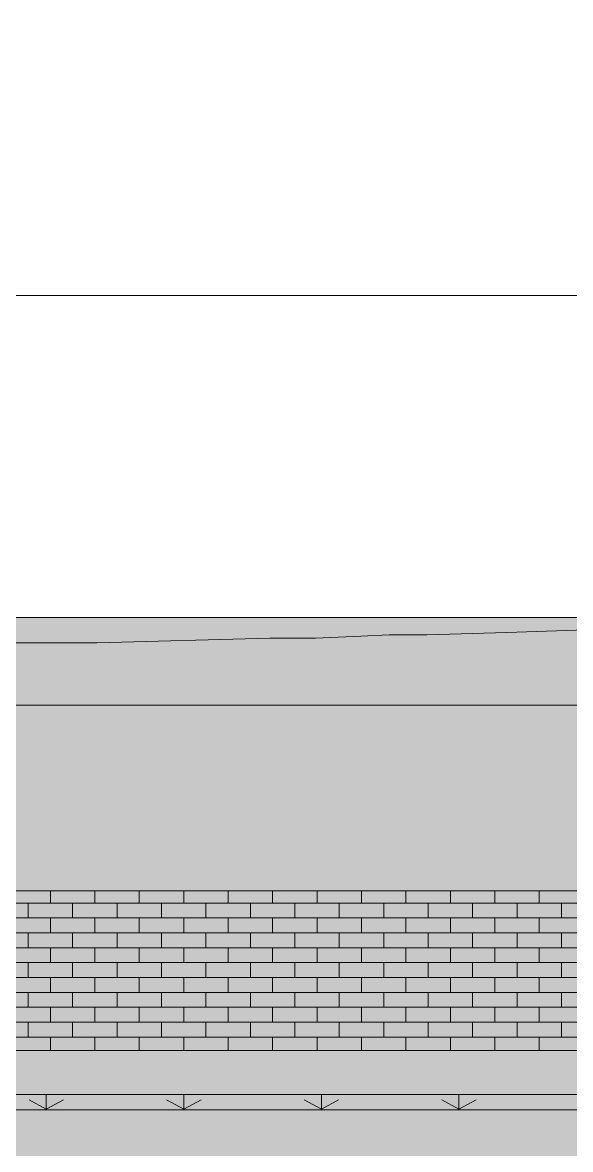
# Model space of a CAD drawing. Header units: metres. Extents: x -111189 to -108577, y -72951 to -72647.
# Drawn here: x -108783.12 to -108780.61, y -72944.9 to -72939.75 of the extents above; entities that cross this region are included whole.
import ezdxf

# ---------------------------------------------------------------- set-up
doc = ezdxf.new("R2010")
doc.units = ezdxf.units.M
doc.header["$MEASUREMENT"] = 0
for name, color, linetype in [('00 - DESENHO 2D', 7, 'Continuous'), ('01 - TERRENO PROPOSTO', 7, 'Continuous'), ('03 - LAJES', 7, 'Continuous'), ('06 - FORRA', 7, 'Continuous')]:
    doc.layers.add(name, color=color, linetype=linetype)

# ---------------------------------------------------------------- blocks, each defined once
blk = doc.blocks.new('Corte Elem_1878_1', base_point=(-108945.2867, -72941.5948))
at = {"layer": '03 - LAJES', "color": 7, "linetype": 'Continuous', "lineweight": 13}
blk.add_line((-108789.0406, -72944.6448), (-108779.0906, -72944.6448), dxfattribs=at)
blk = doc.blocks.new('*X2623', base_point=(-108945.2867, -72941.5948))
at = {"color": 254, "linetype": 'Continuous', "lineweight": 13}
for p, q in [((-108782.9882, -72943.7148), (-108782.9882, -72943.7708)), ((-108782.7852, -72943.7148), (-108782.7852, -72943.7708)), ((-108782.5822, -72943.7148), (-108782.5822, -72943.7708)), ((-108782.3792, -72943.7148), (-108782.3792, -72943.7708)), ((-108782.1762, -72943.7148), (-108782.1762, -72943.7708)), ((-108781.9732, -72943.7148), (-108781.9732, -72943.7708)), ((-108781.7702, -72943.7148), (-108781.7702, -72943.7708)), ((-108781.5672, -72943.7148), (-108781.5672, -72943.7708)), ((-108781.3642, -72943.7148), (-108781.3642, -72943.7708)), ((-108781.1612, -72943.7148), (-108781.1612, -72943.7708)), ((-108780.9582, -72943.7148), (-108780.9582, -72943.7708)), ((-108780.7552, -72943.7148), (-108780.7552, -72943.7708)), ((-108783.0897, -72943.7708), (-108783.2927, -72943.7708)), ((-108782.8867, -72943.7708), (-108783.0897, -72943.7708)), ((-108783.0897, -72943.8388), (-108783.0897, -72943.7708)), ((-108782.6837, -72943.7708), (-108782.8867, -72943.7708)), ((-108782.8867, -72943.8388), (-108782.8867, -72943.7708)), ((-108782.4807, -72943.7708), (-108782.6837, -72943.7708)), ((-108782.6837, -72943.8388), (-108782.6837, -72943.7708)), ((-108782.2777, -72943.7708), (-108782.4807, -72943.7708)), ((-108782.4807, -72943.8388), (-108782.4807, -72943.7708)), ((-108782.0747, -72943.7708), (-108782.2777, -72943.7708)), ((-108782.2777, -72943.8388), (-108782.2777, -72943.7708)), ((-108781.8717, -72943.7708), (-108782.0747, -72943.7708)), ((-108782.0747, -72943.8388), (-108782.0747, -72943.7708)), ((-108781.6687, -72943.7708), (-108781.8717, -72943.7708)), ((-108781.8717, -72943.8388), (-108781.8717, -72943.7708)), ((-108781.4657, -72943.7708), (-108781.6687, -72943.7708)), ((-108781.6687, -72943.8388), (-108781.6687, -72943.7708)), ((-108781.2627, -72943.7708), (-108781.4657, -72943.7708)), ((-108781.4657, -72943.8388), (-108781.4657, -72943.7708)), ((-108781.0597, -72943.7708), (-108781.2627, -72943.7708)), ((-108781.2627, -72943.8388), (-108781.2627, -72943.7708)), ((-108780.8567, -72943.7708), (-108781.0597, -72943.7708)), ((-108781.0597, -72943.8388), (-108781.0597, -72943.7708)), ((-108780.6537, -72943.7708), (-108780.8567, -72943.7708)), ((-108780.8567, -72943.8388), (-108780.8567, -72943.7708)), ((-108780.4507, -72943.7708), (-108780.6537, -72943.7708)), ((-108780.6537, -72943.8388), (-108780.6537, -72943.7708)), ((-108783.0897, -72943.8388), (-108783.2927, -72943.8388)), ((-108782.8867, -72943.8388), (-108783.0897, -72943.8388)), ((-108782.9882, -72943.8388), (-108782.9882, -72943.9068)), ((-108782.6837, -72943.8388), (-108782.8867, -72943.8388)), ((-108782.7852, -72943.8388), (-108782.7852, -72943.9068)), ((-108782.4807, -72943.8388), (-108782.6837, -72943.8388)), ((-108782.5822, -72943.8388), (-108782.5822, -72943.9068)), ((-108782.2777, -72943.8388), (-108782.4807, -72943.8388)), ((-108782.3792, -72943.8388), (-108782.3792, -72943.9068)), ((-108782.0747, -72943.8388), (-108782.2777, -72943.8388)), ((-108782.1762, -72943.8388), (-108782.1762, -72943.9068)), ((-108781.8717, -72943.8388), (-108782.0747, -72943.8388)), ((-108781.9732, -72943.8388), (-108781.9732, -72943.9068)), ((-108781.6687, -72943.8388), (-108781.8717, -72943.8388)), ((-108781.7702, -72943.8388), (-108781.7702, -72943.9068)), ((-108781.4657, -72943.8388), (-108781.6687, -72943.8388)), ((-108781.5672, -72943.8388), (-108781.5672, -72943.9068)), ((-108781.2627, -72943.8388), (-108781.4657, -72943.8388)), ((-108781.3642, -72943.8388), (-108781.3642, -72943.9068)), ((-108781.0597, -72943.8388), (-108781.2627, -72943.8388)), ((-108781.1612, -72943.8388), (-108781.1612, -72943.9068)), ((-108780.8567, -72943.8388), (-108781.0597, -72943.8388)), ((-108780.9582, -72943.8388), (-108780.9582, -72943.9068)), ((-108780.6537, -72943.8388), (-108780.8567, -72943.8388)), ((-108780.7552, -72943.8388), (-108780.7552, -72943.9068)), ((-108780.4507, -72943.8388), (-108780.6537, -72943.8388)), ((-108783.0897, -72943.9068), (-108783.2927, -72943.9068)), ((-108782.8867, -72943.9068), (-108783.0897, -72943.9068)), ((-108783.0897, -72943.9748), (-108783.0897, -72943.9068)), ((-108782.6837, -72943.9068), (-108782.8867, -72943.9068)), ((-108782.8867, -72943.9748), (-108782.8867, -72943.9068)), ((-108782.4807, -72943.9068), (-108782.6837, -72943.9068)), ((-108782.6837, -72943.9748), (-108782.6837, -72943.9068)), ((-108782.2777, -72943.9068), (-108782.4807, -72943.9068)), ((-108782.4807, -72943.9748), (-108782.4807, -72943.9068)), ((-108782.0747, -72943.9068), (-108782.2777, -72943.9068)), ((-108782.2777, -72943.9748), (-108782.2777, -72943.9068)), ((-108781.8717, -72943.9068), (-108782.0747, -72943.9068)), ((-108782.0747, -72943.9748), (-108782.0747, -72943.9068)), ((-108781.6687, -72943.9068), (-108781.8717, -72943.9068)), ((-108781.8717, -72943.9748), (-108781.8717, -72943.9068)), ((-108781.4657, -72943.9068), (-108781.6687, -72943.9068)), ((-108781.6687, -72943.9748), (-108781.6687, -72943.9068)), ((-108781.2627, -72943.9068), (-108781.4657, -72943.9068)), ((-108781.4657, -72943.9748), (-108781.4657, -72943.9068)), ((-108781.0597, -72943.9068), (-108781.2627, -72943.9068)), ((-108781.2627, -72943.9748), (-108781.2627, -72943.9068)), ((-108780.8567, -72943.9068), (-108781.0597, -72943.9068)), ((-108781.0597, -72943.9748), (-108781.0597, -72943.9068)), ((-108780.6537, -72943.9068), (-108780.8567, -72943.9068)), ((-108780.8567, -72943.9748), (-108780.8567, -72943.9068)), ((-108780.4507, -72943.9068), (-108780.6537, -72943.9068)), ((-108780.6537, -72943.9748), (-108780.6537, -72943.9068)), ((-108783.0897, -72943.9748), (-108783.2927, -72943.9748)), ((-108782.8867, -72943.9748), (-108783.0897, -72943.9748)), ((-108782.9882, -72943.9748), (-108782.9882, -72944.0428)), ((-108782.6837, -72943.9748), (-108782.8867, -72943.9748)), ((-108782.7852, -72943.9748), (-108782.7852, -72944.0428)), ((-108782.4807, -72943.9748), (-108782.6837, -72943.9748)), ((-108782.5822, -72943.9748), (-108782.5822, -72944.0428)), ((-108782.2777, -72943.9748), (-108782.4807, -72943.9748)), ((-108782.3792, -72943.9748), (-108782.3792, -72944.0428)), ((-108782.0747, -72943.9748), (-108782.2777, -72943.9748)), ((-108782.1762, -72943.9748), (-108782.1762, -72944.0428)), ((-108781.8717, -72943.9748), (-108782.0747, -72943.9748)), ((-108781.9732, -72943.9748), (-108781.9732, -72944.0428)), ((-108781.6687, -72943.9748), (-108781.8717, -72943.9748)), ((-108781.7702, -72943.9748), (-108781.7702, -72944.0428)), ((-108781.4657, -72943.9748), (-108781.6687, -72943.9748)), ((-108781.5672, -72943.9748), (-108781.5672, -72944.0428)), ((-108781.2627, -72943.9748), (-108781.4657, -72943.9748)), ((-108781.3642, -72943.9748), (-108781.3642, -72944.0428)), ((-108781.0597, -72943.9748), (-108781.2627, -72943.9748)), ((-108781.1612, -72943.9748), (-108781.1612, -72944.0428)), ((-108780.8567, -72943.9748), (-108781.0597, -72943.9748)), ((-108780.9582, -72943.9748), (-108780.9582, -72944.0428)), ((-108780.6537, -72943.9748), (-108780.8567, -72943.9748)), ((-108780.7552, -72943.9748), (-108780.7552, -72944.0428)), ((-108780.4507, -72943.9748), (-108780.6537, -72943.9748)), ((-108783.0897, -72944.0428), (-108783.2927, -72944.0428)), ((-108782.8867, -72944.0428), (-108783.0897, -72944.0428)), ((-108783.0897, -72944.1108), (-108783.0897, -72944.0428)), ((-108782.6837, -72944.0428), (-108782.8867, -72944.0428)), ((-108782.8867, -72944.1108), (-108782.8867, -72944.0428)), ((-108782.4807, -72944.0428), (-108782.6837, -72944.0428)), ((-108782.6837, -72944.1108), (-108782.6837, -72944.0428)), ((-108782.2777, -72944.0428), (-108782.4807, -72944.0428)), ((-108782.4807, -72944.1108), (-108782.4807, -72944.0428)), ((-108782.0747, -72944.0428), (-108782.2777, -72944.0428)), ((-108782.2777, -72944.1108), (-108782.2777, -72944.0428)), ((-108781.8717, -72944.0428), (-108782.0747, -72944.0428)), ((-108782.0747, -72944.1108), (-108782.0747, -72944.0428)), ((-108781.6687, -72944.0428), (-108781.8717, -72944.0428)), ((-108781.8717, -72944.1108), (-108781.8717, -72944.0428)), ((-108781.4657, -72944.0428), (-108781.6687, -72944.0428)), ((-108781.6687, -72944.1108), (-108781.6687, -72944.0428)), ((-108781.2627, -72944.0428), (-108781.4657, -72944.0428)), ((-108781.4657, -72944.1108), (-108781.4657, -72944.0428)), ((-108781.0597, -72944.0428), (-108781.2627, -72944.0428)), ((-108781.2627, -72944.1108), (-108781.2627, -72944.0428)), ((-108780.8567, -72944.0428), (-108781.0597, -72944.0428)), ((-108781.0597, -72944.1108), (-108781.0597, -72944.0428)), ((-108780.6537, -72944.0428), (-108780.8567, -72944.0428)), ((-108780.8567, -72944.1108), (-108780.8567, -72944.0428)), ((-108780.4507, -72944.0428), (-108780.6537, -72944.0428)), ((-108780.6537, -72944.1108), (-108780.6537, -72944.0428)), ((-108783.0897, -72944.1108), (-108783.2927, -72944.1108)), ((-108782.8867, -72944.1108), (-108783.0897, -72944.1108)), ((-108782.9882, -72944.1108), (-108782.9882, -72944.1788)), ((-108782.6837, -72944.1108), (-108782.8867, -72944.1108)), ((-108782.7852, -72944.1108), (-108782.7852, -72944.1788)), ((-108782.4807, -72944.1108), (-108782.6837, -72944.1108)), ((-108782.5822, -72944.1108), (-108782.5822, -72944.1788)), ((-108782.2777, -72944.1108), (-108782.4807, -72944.1108)), ((-108782.3792, -72944.1108), (-108782.3792, -72944.1788)), ((-108782.0747, -72944.1108), (-108782.2777, -72944.1108)), ((-108782.1762, -72944.1108), (-108782.1762, -72944.1788)), ((-108781.8717, -72944.1108), (-108782.0747, -72944.1108)), ((-108781.9732, -72944.1108), (-108781.9732, -72944.1788)), ((-108781.6687, -72944.1108), (-108781.8717, -72944.1108)), ((-108781.7702, -72944.1108), (-108781.7702, -72944.1788)), ((-108781.4657, -72944.1108), (-108781.6687, -72944.1108)), ((-108781.5672, -72944.1108), (-108781.5672, -72944.1788)), ((-108781.2627, -72944.1108), (-108781.4657, -72944.1108)), ((-108781.3642, -72944.1108), (-108781.3642, -72944.1788)), ((-108781.0597, -72944.1108), (-108781.2627, -72944.1108)), ((-108781.1612, -72944.1108), (-108781.1612, -72944.1788)), ((-108780.8567, -72944.1108), (-108781.0597, -72944.1108)), ((-108780.9582, -72944.1108), (-108780.9582, -72944.1788)), ((-108780.6537, -72944.1108), (-108780.8567, -72944.1108)), ((-108780.7552, -72944.1108), (-108780.7552, -72944.1788)), ((-108780.4507, -72944.1108), (-108780.6537, -72944.1108)), ((-108783.0897, -72944.1788), (-108783.2927, -72944.1788)), ((-108782.8867, -72944.1788), (-108783.0897, -72944.1788)), ((-108783.0897, -72944.2468), (-108783.0897, -72944.1788)), ((-108782.6837, -72944.1788), (-108782.8867, -72944.1788)), ((-108782.8867, -72944.2468), (-108782.8867, -72944.1788)), ((-108782.4807, -72944.1788), (-108782.6837, -72944.1788)), ((-108782.6837, -72944.2468), (-108782.6837, -72944.1788)), ((-108782.2777, -72944.1788), (-108782.4807, -72944.1788)), ((-108782.4807, -72944.2468), (-108782.4807, -72944.1788)), ((-108782.0747, -72944.1788), (-108782.2777, -72944.1788)), ((-108782.2777, -72944.2468), (-108782.2777, -72944.1788)), ((-108781.8717, -72944.1788), (-108782.0747, -72944.1788)), ((-108782.0747, -72944.2468), (-108782.0747, -72944.1788)), ((-108781.6687, -72944.1788), (-108781.8717, -72944.1788)), ((-108781.8717, -72944.2468), (-108781.8717, -72944.1788)), ((-108781.4657, -72944.1788), (-108781.6687, -72944.1788)), ((-108781.6687, -72944.2468), (-108781.6687, -72944.1788)), ((-108781.2627, -72944.1788), (-108781.4657, -72944.1788)), ((-108781.4657, -72944.2468), (-108781.4657, -72944.1788)), ((-108781.0597, -72944.1788), (-108781.2627, -72944.1788)), ((-108781.2627, -72944.2468), (-108781.2627, -72944.1788)), ((-108780.8567, -72944.1788), (-108781.0597, -72944.1788)), ((-108781.0597, -72944.2468), (-108781.0597, -72944.1788)), ((-108780.6537, -72944.1788), (-108780.8567, -72944.1788)), ((-108780.8567, -72944.2468), (-108780.8567, -72944.1788)), ((-108780.4507, -72944.1788), (-108780.6537, -72944.1788)), ((-108780.6537, -72944.2468), (-108780.6537, -72944.1788)), ((-108783.0897, -72944.2468), (-108783.2927, -72944.2468)), ((-108782.8867, -72944.2468), (-108783.0897, -72944.2468)), ((-108782.9882, -72944.2468), (-108782.9882, -72944.3148)), ((-108782.6837, -72944.2468), (-108782.8867, -72944.2468)), ((-108782.7852, -72944.2468), (-108782.7852, -72944.3148)), ((-108782.4807, -72944.2468), (-108782.6837, -72944.2468)), ((-108782.5822, -72944.2468), (-108782.5822, -72944.3148)), ((-108782.2777, -72944.2468), (-108782.4807, -72944.2468)), ((-108782.3792, -72944.2468), (-108782.3792, -72944.3148)), ((-108782.0747, -72944.2468), (-108782.2777, -72944.2468)), ((-108782.1762, -72944.2468), (-108782.1762, -72944.3148)), ((-108781.8717, -72944.2468), (-108782.0747, -72944.2468)), ((-108781.9732, -72944.2468), (-108781.9732, -72944.3148)), ((-108781.6687, -72944.2468), (-108781.8717, -72944.2468)), ((-108781.7702, -72944.2468), (-108781.7702, -72944.3148)), ((-108781.4657, -72944.2468), (-108781.6687, -72944.2468)), ((-108781.5672, -72944.2468), (-108781.5672, -72944.3148)), ((-108781.2627, -72944.2468), (-108781.4657, -72944.2468)), ((-108781.3642, -72944.2468), (-108781.3642, -72944.3148)), ((-108781.0597, -72944.2468), (-108781.2627, -72944.2468)), ((-108781.1612, -72944.2468), (-108781.1612, -72944.3148)), ((-108780.8567, -72944.2468), (-108781.0597, -72944.2468)), ((-108780.9582, -72944.2468), (-108780.9582, -72944.3148)), ((-108780.6537, -72944.2468), (-108780.8567, -72944.2468)), ((-108780.7552, -72944.2468), (-108780.7552, -72944.3148)), ((-108780.4507, -72944.2468), (-108780.6537, -72944.2468)), ((-108783.0897, -72944.3148), (-108783.2927, -72944.3148)), ((-108782.8867, -72944.3148), (-108783.0897, -72944.3148)), ((-108783.0897, -72944.3828), (-108783.0897, -72944.3148)), ((-108782.6837, -72944.3148), (-108782.8867, -72944.3148)), ((-108782.8867, -72944.3828), (-108782.8867, -72944.3148)), ((-108782.4807, -72944.3148), (-108782.6837, -72944.3148)), ((-108782.6837, -72944.3828), (-108782.6837, -72944.3148)), ((-108782.2777, -72944.3148), (-108782.4807, -72944.3148)), ((-108782.4807, -72944.3828), (-108782.4807, -72944.3148)), ((-108782.0747, -72944.3148), (-108782.2777, -72944.3148)), ((-108782.2777, -72944.3828), (-108782.2777, -72944.3148)), ((-108781.8717, -72944.3148), (-108782.0747, -72944.3148)), ((-108782.0747, -72944.3828), (-108782.0747, -72944.3148)), ((-108781.6687, -72944.3148), (-108781.8717, -72944.3148)), ((-108781.8717, -72944.3828), (-108781.8717, -72944.3148)), ((-108781.4657, -72944.3148), (-108781.6687, -72944.3148)), ((-108781.6687, -72944.3828), (-108781.6687, -72944.3148)), ((-108781.2627, -72944.3148), (-108781.4657, -72944.3148)), ((-108781.4657, -72944.3828), (-108781.4657, -72944.3148)), ((-108781.0597, -72944.3148), (-108781.2627, -72944.3148)), ((-108781.2627, -72944.3828), (-108781.2627, -72944.3148)), ((-108780.8567, -72944.3148), (-108781.0597, -72944.3148)), ((-108781.0597, -72944.3828), (-108781.0597, -72944.3148)), ((-108780.6537, -72944.3148), (-108780.8567, -72944.3148)), ((-108780.8567, -72944.3828), (-108780.8567, -72944.3148)), ((-108780.4507, -72944.3148), (-108780.6537, -72944.3148)), ((-108780.6537, -72944.3828), (-108780.6537, -72944.3148)), ((-108783.0897, -72944.3828), (-108783.2927, -72944.3828)), ((-108782.8867, -72944.3828), (-108783.0897, -72944.3828)), ((-108782.9882, -72944.3828), (-108782.9882, -72944.4448)), ((-108782.6837, -72944.3828), (-108782.8867, -72944.3828)), ((-108782.7852, -72944.3828), (-108782.7852, -72944.4448)), ((-108782.4807, -72944.3828), (-108782.6837, -72944.3828)), ((-108782.5822, -72944.3828), (-108782.5822, -72944.4448)), ((-108782.2777, -72944.3828), (-108782.4807, -72944.3828)), ((-108782.3792, -72944.3828), (-108782.3792, -72944.4448)), ((-108782.0747, -72944.3828), (-108782.2777, -72944.3828)), ((-108782.1762, -72944.3828), (-108782.1762, -72944.4448)), ((-108781.8717, -72944.3828), (-108782.0747, -72944.3828)), ((-108781.9732, -72944.3828), (-108781.9732, -72944.4448)), ((-108781.6687, -72944.3828), (-108781.8717, -72944.3828)), ((-108781.7702, -72944.3828), (-108781.7702, -72944.4448)), ((-108781.4657, -72944.3828), (-108781.6687, -72944.3828)), ((-108781.5672, -72944.3828), (-108781.5672, -72944.4448)), ((-108781.2627, -72944.3828), (-108781.4657, -72944.3828)), ((-108781.3642, -72944.3828), (-108781.3642, -72944.4448)), ((-108781.0597, -72944.3828), (-108781.2627, -72944.3828)), ((-108781.1612, -72944.3828), (-108781.1612, -72944.4448)), ((-108780.8567, -72944.3828), (-108781.0597, -72944.3828)), ((-108780.9582, -72944.3828), (-108780.9582, -72944.4448)), ((-108780.6537, -72944.3828), (-108780.8567, -72944.3828)), ((-108780.7552, -72944.3828), (-108780.7552, -72944.4448)), ((-108780.4507, -72944.3828), (-108780.6537, -72944.3828))]:
    blk.add_line(p, q, dxfattribs=at)
blk = doc.blocks.new('Corte Elem_1881_1', base_point=(-108945.2867, -72941.5948))
at = {"linetype": 'Continuous', "lineweight": 13}
h = blk.add_hatch(dxfattribs=at)
h.set_pattern_fill('DOTS_0001', color=251, style=0, pattern_type=2)
h.set_pattern_definition([(360, (-108945.28672, -72941.59482), (0.021783658, 0.043567315), [0, -0.043567315])])
h.paths.add_polyline_path([(-108779.3406, -72943.7148), (-108788.7906, -72943.7148), (-108788.7906, -72944.4448), (-108787.0642, -72944.4448), (-108787.0642, -72944.2813), (-108787.0693, -72944.2762), (-108779.3406, -72944.2762)])
at = {"color": 7, "linetype": 'Continuous', "lineweight": 13}
blk.add_line((-108788.7906, -72944.4448), (-108779.3406, -72944.4448), dxfattribs=at)
at = {"lineweight": 0}
blk.add_blockref('*X2623', (-108945.2867, -72941.5948), dxfattribs=at)
blk = doc.blocks.new('Corte Elem_1892_1', base_point=(-108945.2867, -72941.5948))
at = {"layer": '03 - LAJES', "color": 7, "linetype": 'Continuous', "lineweight": 20}
for p, q in [((-108779.3706, -72942.4665), (-108788.6506, -72942.4665)), ((-108779.0906, -72942.8665), (-108788.6506, -72942.8665))]:
    blk.add_line(p, q, dxfattribs=at)
blk = doc.blocks.new('Corte Elem_1903_1', base_point=(-108945.2867, -72941.5948))
at = {"layer": '06 - FORRA', "color": 7, "linetype": 'Continuous', "lineweight": 13}
blk.add_line((-108783.9406, -72940.9948), (-108779.4806, -72940.9948), dxfattribs=at)
blk = doc.blocks.new('Corte Elem_2019_1', base_point=(-108945.2867, -72941.5948))
at = {"layer": '01 - TERRENO PROPOSTO', "color": 7, "linetype": 'Continuous', "lineweight": 20, "flags": 128}
for points in [[(-108777.7175, -72942.4111), (-108778.3954, -72942.4355), (-108778.5712, -72942.4437), (-108778.7061, -72942.4499), (-108778.8028, -72942.4542), (-108778.9603, -72942.4616), (-108779.0928, -72942.4677), (-108779.2095, -72942.4729), (-108779.4946, -72942.4805), (-108779.6649, -72942.4882), (-108779.9118, -72942.4989), (-108780.0893, -72942.507), (-108780.9036, -72942.5357), (-108781.2685, -72942.5457), (-108781.4416, -72942.5459), (-108781.5699, -72942.5519), (-108781.7773, -72942.561), (-108781.9854, -72942.5608), (-108782.7753, -72942.5819), (-108782.9514, -72942.5818), (-108783.1621, -72942.5816)], [(-108774.2745, -72943.7148), (-108788.6506, -72943.7148), (-108789.041, -72943.7148)]]:
    blk.add_lwpolyline(points, dxfattribs=at)
blk = doc.blocks.new('Corte Elem_2021_1', base_point=(-108945.2867, -72941.5948))
at = {"layer": '01 - TERRENO PROPOSTO', "color": 251, "linetype": 'Continuous', "lineweight": 13}
for p, q in [((-108783.0071, -72944.7125), (-108783.0071, -72944.6448)), ((-108782.3788, -72944.7125), (-108782.3788, -72944.6448)), ((-108781.7504, -72944.7125), (-108781.7504, -72944.6448)), ((-108781.1221, -72944.7125), (-108781.1221, -72944.6448)), ((-108784.3406, -72944.7148), (-108779.0906, -72944.7148)), ((-108783.0071, -72944.7125), (-108783.0856, -72944.6692)), ((-108783.0071, -72944.7125), (-108782.9286, -72944.6692)), ((-108782.3788, -72944.7125), (-108782.4573, -72944.6692)), ((-108782.3788, -72944.7125), (-108782.3002, -72944.6692)), ((-108781.7504, -72944.7125), (-108781.829, -72944.6692)), ((-108781.7504, -72944.7125), (-108781.6719, -72944.6692)), ((-108781.1221, -72944.7125), (-108781.2007, -72944.6692)), ((-108781.1221, -72944.7125), (-108781.0436, -72944.6692))]:
    blk.add_line(p, q, dxfattribs=at)

msp = doc.modelspace()

# ---------------------------------------------------------------- hatches: boundary and pattern name
at = {"layer": '00 - DESENHO 2D', "linetype": 'Continuous', "lineweight": 13}
msp.add_hatch(color=251, dxfattribs=at).paths.add_polyline_path([(-108773.5623, -72942.3918), (-108774.0745, -72942.3918), (-108774.0745, -72940.8909), (-108774.2745, -72940.8909), (-108774.2745, -72942.3918), (-108776.2281, -72942.3832), (-108776.8769, -72942.3855), (-108777.8906, -72942.426), (-108777.8906, -72942.126), (-108779.0906, -72942.126), (-108779.0906, -72942.2963), (-108779.3706, -72942.2963), (-108779.3706, -72942.4665), (-108788.8906, -72942.4665), (-108788.8906, -72942.5466), (-108789.0406, -72942.5565), (-108789.0406, -72942.4665), (-108793.7957, -72942.4665), (-108793.7957, -72940.0458), (-108788.8406, -72940.0458), (-108788.8406, -72939.7519), (-108789.0406, -72939.7519), (-108789.0406, -72939.8458), (-108793.7955, -72939.8458), (-108793.7955, -72939.7486), (-108794.0062, -72939.7486), (-108794.0062, -72942.7426), (-108794.856, -72942.7426), (-108796.6559, -72942.8146), (-108797.6299, -72942.7426), (-108797.6299, -72951.1828), (-108773.5623, -72951.1828)])

# ---------------------------------------------------------------- linework, layer by layer
at = {"layer": '00 - DESENHO 2D', "color": 7, "linetype": 'Continuous', "lineweight": 5, "flags": 128}
msp.add_lwpolyline([(-108776.8769, -72942.3855), (-108777.8906, -72942.426), (-108777.8906, -72942.126), (-108779.0906, -72942.126), (-108779.0906, -72942.2963), (-108779.3706, -72942.2963), (-108779.3706, -72942.4665), (-108788.8906, -72942.4665), (-108788.8906, -72942.5466), (-108789.0406, -72942.5565), (-108789.0406, -72942.4665), (-108793.7957, -72942.4665)], dxfattribs=at)

# ---------------------------------------------------------------- block references
at = {"lineweight": 0}
msp.add_blockref('Corte Elem_1881_1', (-108945.2867, -72941.5948), dxfattribs=at)
at = {"layer": '01 - TERRENO PROPOSTO', "lineweight": 0}
for name in ['Corte Elem_2019_1', 'Corte Elem_2021_1']:
    msp.add_blockref(name, (-108945.2867, -72941.5948), dxfattribs=at)
at = {"layer": '03 - LAJES', "lineweight": 0}
for name in ['Corte Elem_1892_1', 'Corte Elem_1878_1']:
    msp.add_blockref(name, (-108945.2867, -72941.5948), dxfattribs=at)
at = {"layer": '06 - FORRA', "lineweight": 0}
msp.add_blockref('Corte Elem_1903_1', (-108945.2867, -72941.5948), dxfattribs=at)

doc.saveas('drawing.dxf')
